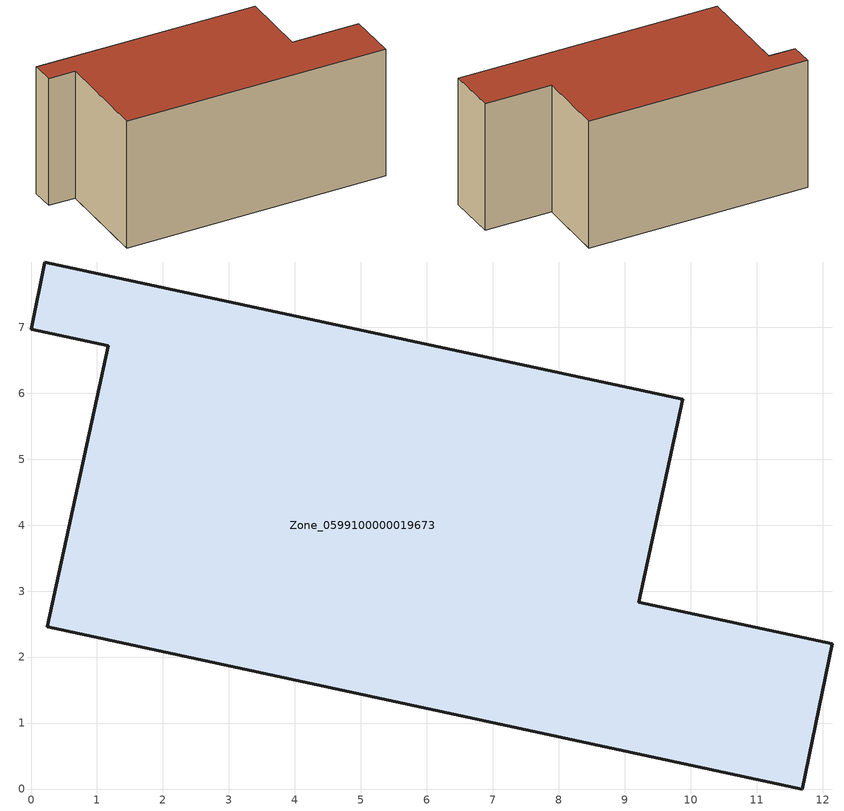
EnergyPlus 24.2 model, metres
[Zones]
Zone_0599100000019673
 floor ground (C_G): 11.69,0 0.25,2.46 1.17,6.72 0,6.97 0.21,7.99 9.88,5.91 9.21,2.83 12.15,2.2 z0
 wall outside (C_F): 9.21,2.83 9.88,5.91 0.21,7.99 0,6.97 1.17,6.72 0.25,2.46 11.69,0 12.15,2.2 9.21,2.83 z0:5.89
 roof outside (C_R): 0.25,2.46 11.69,0 12.15,2.2 9.21,2.83 9.88,5.91 0.21,7.99 0,6.97 1.17,6.72 z5.89
[BUILDING]
Pand.0599100000019673: North Axis=0; Terrain=City; Loads Convergence Tolerance Value=0.04; Temperature Convergence Tolerance Value=0.4; Solar Distribution=FullExterior; Maximum Number of Warmup Days=25; Minimum Number of Warmup Days=1
[Site:Location]
Rotterdam.The.Hague.AP_ZH_NLD Design_Conditions: Latitude=51.96; Longitude=4.45; Time Zone=1; Elevation=-4.5
[SITE:GROUNDTEMPERATURE:BUILDINGSURFACE]
18, 18, 18, 18, 18, 18, 18, 18, 18, 18, 18, 18
[MATERIAL] Thermal Absorptance=0.9; Solar Absorptance=0.7; Visible Absorptance=0.7
Name | Roughness | Thickness | Conductivity | Density | Specific Heat
G.TI.1975-1991 | MediumSmooth | 0.15 | 0.288461 | 540 | 1210
F.TI.1975-1991 | Rough | 0.3 | 0.230769 | 1920 | 840
R.TI.1975-1991 | MediumRough | 0.2 | 0.153846 | 1500 | 1000
[CONSTRUCTION]
C_G: G.TI.1975-1991
C_F: F.TI.1975-1991
C_R: R.TI.1975-1991
[ZONE]
Zone_0599100000019673: Type=1; Multiplier=1; Ceiling Height=Autocalculate; Volume=Autocalculate; Floor Area=autocalculate; Part of Total Floor Area=Yes
[ZONEINFILTRATION:DESIGNFLOWRATE]
Infil_Zone_0599100000019673: Zone or ZoneList or Space or SpaceList=Zone_0599100000019673; Schedule=AlwaysOn; Design Flow Rate Calculation Method=Flow/Area; Flow Rate per Floor Area=0.003; Constant Term Coefficient=1; Temperature Term Coefficient=0; Velocity Term Coefficient=0; Velocity Squared Term Coefficient=0
[HVACTEMPLATE:ZONE:IDEALLOADSAIRSYSTEM]
Zone_0599100000019673: Maximum Heating Supply Air Temperature=50; Minimum Cooling Supply Air Temperature=13; Maximum Heating Supply Air Humidity Ratio=0.0156; Minimum Cooling Supply Air Humidity Ratio=0.0077; Heating Limit=NoLimit; Cooling Limit=NoLimit; Dehumidification Control Type=ConstantSensibleHeatRatio; Cooling Sensible Heat Ratio=0.7; Dehumidification Setpoint=60; Humidification Control Type=None; Humidification Setpoint=30; Outdoor Air Method=None; Outdoor Air Flow Rate per Person=0.00944; Outdoor Air Flow Rate per Zone Floor Area=0; Outdoor Air Flow Rate per Zone=0; Demand Controlled Ventilation Type=None; Outdoor Air Economizer Type=NoEconomizer; Heat Recovery Type=None; Sensible Heat Recovery Effectiveness=0.7; Latent Heat Recovery Effectiveness=0.65
[ZONECONTROL:THERMOSTAT]
ThermostatControl_Zone_0599100000019673: Zone or ZoneList=Zone_0599100000019673; Control Type Schedule=DualSetpointControlType; Control 1=Thermostat_Zone_0599100000019673; Temperature Difference Between Cutout And Setpoint=0
[THERMOSTATSETPOINT:DUALSETPOINT]
Thermostat_Zone_0599100000019673: Heating Setpoint Temperature Schedule=HeatingSetpoint_Zone_0599100000019673; Cooling Setpoint Temperature Schedule=CoolingSetpoint_Zone_0599100000019673
[SCHEDULE:COMPACT]
HeatingSetpoint_Zone_0599100000019673: Through: 12/31, For: AllDays, Until: 24:00, 21
CoolingSetpoint_Zone_0599100000019673: Through: 12/31, For: AllDays, Until: 24:00, 24
DualSetpointControlType: Through: 12/31, For: AllDays, Until: 24:00, 4
AlwaysOn: Through: 12/31, For: AllDays, Until: 24:00, 1
